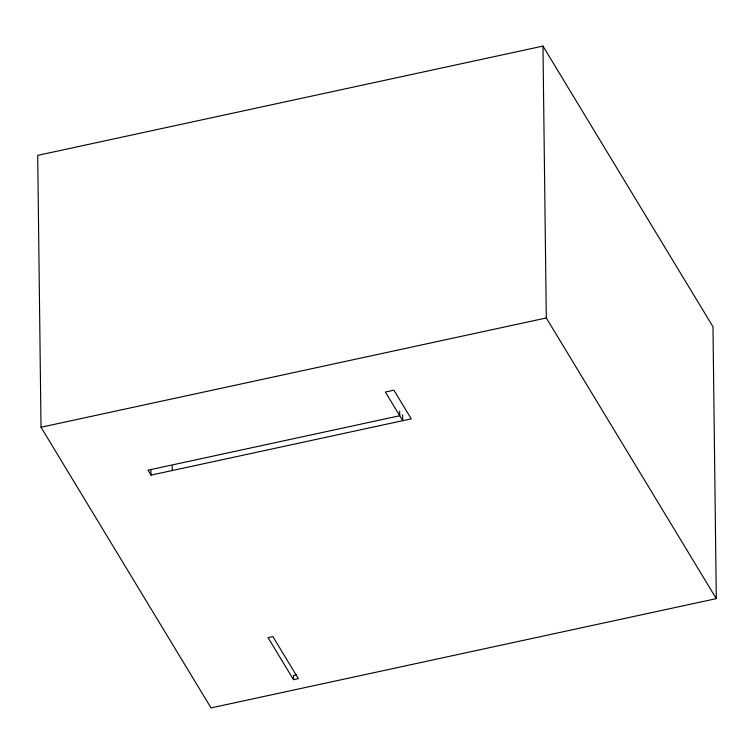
<?xml version="1.0" encoding="UTF-8"?>
<svg xmlns="http://www.w3.org/2000/svg" width="754" height="754" viewBox="0 0 754 754"><rect width="100%" height="100%" fill="white"/><g stroke="black" fill="none" stroke-linecap="round" stroke-linejoin="round"><path stroke-width="1.13" d="M542.974 46.088L37.7 155.371L41.018 427.245L211.026 707.912L716.3 598.629L712.982 326.755L542.974 46.088L546.301 317.962L716.3 598.629M41.018 427.245L546.301 317.962M399.667 411.043L399.724 415.737L148.02 470.176L151.017 475.124L411.26 418.838L393.908 390.186L385.36 392.033L402.721 420.685L402.645 414.823M296.35 674.858L293.457 675.49L293.504 679.674L298.339 678.628L272.882 636.612L268.056 637.658L293.504 679.674M172.232 465.906L172.28 470.524M150.951 469.242L151.017 475.124"/></g></svg>
